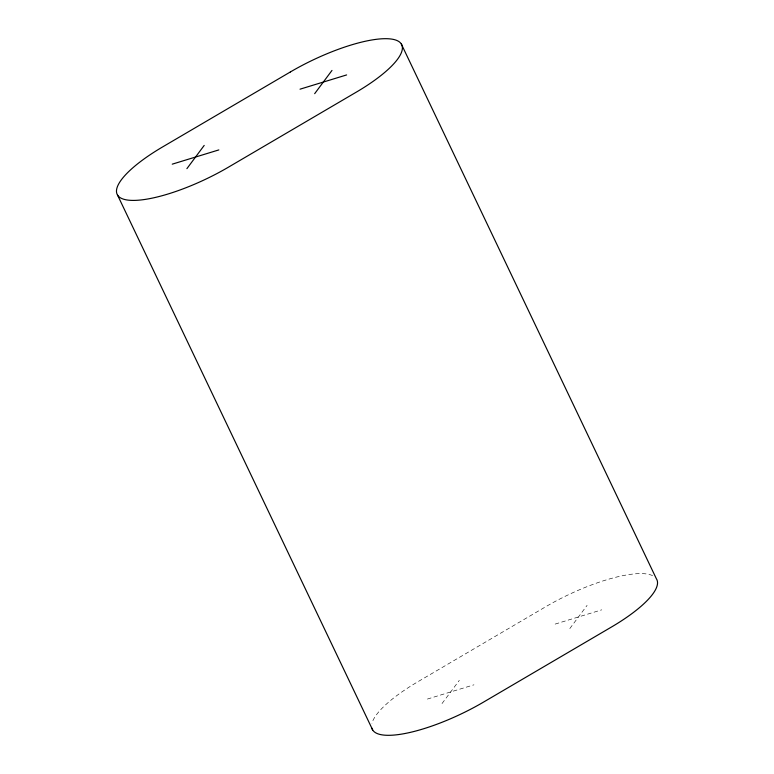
<?xml version="1.0" encoding="UTF-8"?>
<svg xmlns="http://www.w3.org/2000/svg" width="774" height="774" viewBox="0 0 774 774"><rect width="100%" height="100%" fill="white"/><g stroke="black" fill="none" stroke-linecap="round" stroke-linejoin="round"><path stroke-width="0.58" stroke-dasharray="3.87 2.9" d="M442.022 703.566L459.33 680.327M569.809 628.575L587.108 605.336M555.161 624.086L601.756 609.835M427.383 699.067L473.969 684.816M652.588 575.653A86.833 24.371 -25.5 0 0 545.515 606.855L417.728 681.836A86.833 24.371 -25.5 0 0 371.955 723.419"/><path stroke-width="1.16" d="M186.892 168.664L204.191 145.425M314.67 93.673L331.978 70.434M300.031 89.184L346.617 74.933M172.244 164.165L218.839 149.914M401.28 43.934L656.42 578.836A86.833 24.371 -25.5 0 1 611.402 627.066L483.624 702.047A86.833 24.371 -25.5 0 1 371.868 728.131M117.58 195.164L372.72 730.066M290.376 71.953L162.598 146.934A86.833 24.371 -25.5 0 0 123.666 199.218A86.833 24.371 -25.5 0 0 228.485 167.145L356.272 92.164A86.833 24.371 -25.5 0 0 395.204 39.88A86.833 24.371 -25.5 0 0 290.376 71.953"/></g></svg>
